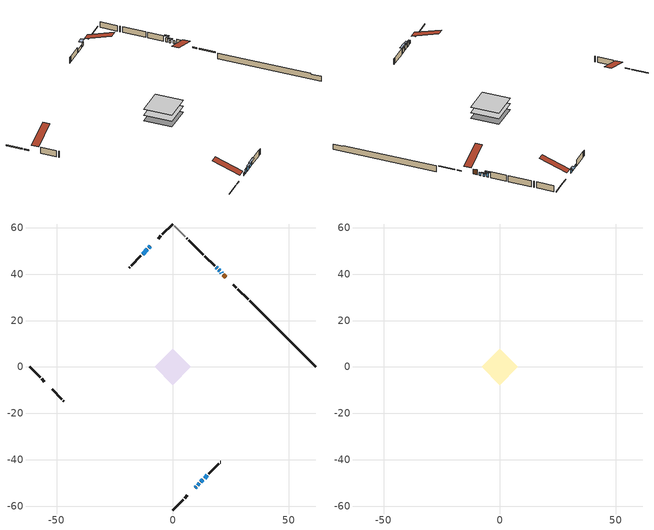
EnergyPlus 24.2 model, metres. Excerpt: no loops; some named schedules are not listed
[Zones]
conditioned space
 floor outside (Floor1 construction): -0.75,0 0,0.75 0.75,0 0,-0.75 z0.15
 floor adiabatic (AdiabaticFloorConstruction): -7.77,0 0,7.77 7.77,0 0,-7.77 z0.15
 floor foundation (Slab1 construction): -7.64,0 0,7.64 7.64,0 0,-7.64 z-2.29
 wall outside (RimJoist1 construction): 0,-61.56 4.44,-57.13 / -61.56,0 -57.13,-4.44 / 0,61.56 -4.44,57.13 / 32.46,29.11 28.02,33.54 z0.15:0.45
 wall outside (RimJoist2 construction): 5.09,-56.47 6.33,-55.24 / -56.47,-5.09 -55.24,-6.33 / -5.09,56.47 -6.33,55.24 / 27.36,34.2 26.13,35.43 z0.15:0.45
 wall outside (AdiabaticWallConstruction 1): 22.82,38.74 21.83,39.74 z0.15:2.18
 wall outside (AdiabaticWallConstruction): -9.63,51.93 -10.32,51.25 / 10.67,-50.89 11.42,-50.14 z0.15:1.75; -10.97,50.59 -13.01,48.55 / 9.63,-51.93 10.01,-51.55 / 21.17,40.39 20.79,40.77 z0.15:1.37; 12.08,-49.48 13.02,-48.55 / 19.1,42.46 18.72,42.84 z0.15:1.93; 13.67,-47.89 14.93,-46.63 z0.15:1.98; 20.14,41.43 19.76,41.81 z0.15:1.12
 wall outside (Wall1 construction): 15.59,-45.98 19.82,-41.74 / -51.93,-9.63 -47.69,-13.87 / -13.67,47.89 -17.91,43.66 / 18.07,43.5 13.83,47.73 z0.15:2.59
 wall outside (Wall3 construction): 20.48,-41.09 20.65,-40.91 / -47.04,-14.53 -46.86,-14.7 / -18.56,43 -18.74,42.82 / 6.26,55.3 6.08,55.48 z0.15:2.59
 wall foundation (FoundationWall1 construction): 33.11,28.45,-2.29 33.11,28.45,0.15 58.72,2.84,0.15 58.72,2.84,-0.17 61.56,0,-0.17 61.56,0,-2.29
 wall othersidecoefficients (Wall2 construction): 13.18,48.39 6.92,54.65 z0.15:2.59
 wall adiabatic (Wall4 construction): 5.43,56.14 0.66,60.91 z0.15:2.59
 window (WindowConstruction 5): -9.63,51.93 -10.32,51.25 z0.15:1.75
 window (WindowConstruction 4): -10.97,50.59 -13.01,48.55 z0.15:1.37
 window (WindowConstruction 7): 9.63,-51.93 10.01,-51.55 z0.15:1.37
 window (WindowConstruction 8): 21.17,40.39 20.79,40.77 z0.15:1.37
 window (WindowConstruction 6): 10.67,-50.89 11.42,-50.14 z0.15:1.75
 window (WindowConstruction): 12.08,-49.48 13.02,-48.55 z0.15:1.93
 window (WindowConstruction 1): 13.67,-47.89 14.93,-46.63 z0.15:1.98
 window (WindowConstruction 2): 20.13,41.43 19.76,41.8 z0.15:1.12
 window (WindowConstruction 3): 19.1,42.46 18.72,42.84 z0.15:1.93
 door (Door): 22.82,38.74 21.83,39.74 z0.15:2.18
 ceiling adiabatic (AdiabaticFloorConstruction): 0,-7.77 7.77,0 0,7.77 -7.77,0 z0.15
attic - vented
 floor to conditioned space (Floor2 construction Reversed): -7.77,0 0,7.77 7.77,0 0,-7.77 z2.59
 roof outside (Roof1 construction): 8.98,-52.58,2.59 1.41,-45.02,6.16 -0.58,-47.01,6.16 6.98,-54.58,2.59; -52.58,-8.98,2.59 -45.02,-1.41,6.16 -47.01,0.58,6.16 -54.58,-6.98,2.59; -8.98,52.58,2.59 -1.41,45.02,6.16 0.58,47.01,6.16 -6.98,54.58,2.59; 23.48,38.08,2.59 15.91,30.52,6.16 17.91,28.52,6.16 25.47,36.09,2.59
shading: -10.75,50.82 -9.2,52.36 -10.07,53.22 -11.61,51.68 z2.36; 11.63,-49.93 10.46,-51.1 10.67,-51.32 11.85,-50.14 z2.05; 13.45,-48.12 11.65,-49.91 12.08,-50.34 13.88,-48.55 z2.54; 15.57,-45.99 13.03,-48.53 13.46,-48.97 16,-46.42 z2.89; 19.33,42.24 20.57,41 21,41.43 19.76,42.67 z1.73; 18.29,43.27 19.53,42.03 19.96,42.46 18.72,43.7 z2.54
[Building]
Building 1: Terrain=Suburbs
[Site:Location]
Windsor AP_ON: Latitude {deg}=42.28; Longitude {deg}=-82.96; Time Zone {hr}=-5; Elevation {m}=190; Keep Site Location Information=Yes
[Site:GroundTemperature:Shallow]
6.34957, 4.46684, 4.31606, 5.20952, 8.79623, 12.3662, 15.4612, 17.4219, 17.5884, 15.9938, 12.9777, 9.51722
[Site:WaterMainsTemperature]
Calculation Method=Schedule; Temperature Schedule=mains temperature schedule
[Material] Roughness=Rough; Thermal Absorptance=0.9
Name | Thickness {m} | Conductivity {W/m-K} | Density {kg/m3} | Specific Heat {J/kg-K} | Solar Absorptance | Visible Absorptance
asphalt or fiberglass shingles | 0.00635 | 0.162714 | 1121.4 | 1465.45 | 0.4 | 0.4
ceiling loosefill ins | 0.338667 | 0.0480833 | 16.02 | 1046.75 | 0.7 | 0.7
ceiling stud and cavity | 0.1397 | 0.169886 | 65.682 | 1177.47 | 0.7 | 0.7
concrete 4.0 in. | 0.1016 | 1.803125 | 2242.8 | 837.4 | 0.7 | 0.7
concrete 8.0 in. | 0.2032 | 1.803125 | 2242.8 | 837.4 | 0.7 | 0.7
door material | 0.04445 | 0.053851 | 512.64 | 1214.23 | 0.7 | 0.7
exterior vertical ins | 0.0165209 | 0.029427 | 32.04 | 1214.23 | 0.7 | 0.7
floor covering | 0.0127 | 0.0433444 | 54.468 | 1339.84 | 0.6 | 0.6
floor rigid ins | 0.051816 | 0.029427 | 32.04 | 1214.23 | 0.7 | 0.7
floor rigid ins 1; wall rigid ins | 0.512978 | 0.029427 | 32.04 | 1214.23 | 0.7 | 0.7
floor stud and cavity | 0.1397 | 0.0876467 | 92.3553 | 1139.71 | 0.7 | 0.7
floor stud and cavity 1 | 0.1397 | 1.75129 | 37.0049 | 1207.88 | 0.7 | 0.7
furniture material conditioned space 1 | 0.1524 | 0.115458 | 640.8 | 1214.23 | 0.6 | 0.6
gypsum board | 0.0127 | 0.160291 | 801 | 837.4 | 0.6 | 0.6
gypsum board 1 | 0.00254 | 0.160291 | 801 | 837.4 | 0.6 | 0.6
gypsum board 2 | 0.0127 | 0.160291 | 801 | 837.4 | 0.7 | 0.7
osb sheathing 0.5 in. | 0.0127 | 0.115458 | 512.64 | 1214.23 | 0.7 | 0.7
osb sheathing 0.5 in. 1 | 0.0127 | 0.115458 | 512.64 | 1214.23 | 0.4 | 0.4
osb sheathing 0.75 in. | 0.01905 | 0.115458 | 512.64 | 1214.23 | 0.7 | 0.7
osb sheathing 2.0 in. | 0.0508 | 0.115458 | 512.64 | 1214.23 | 0.7 | 0.7
rim joist stud and cavity | 0.0508 | 0.747799 | 125.044 | 1163.47 | 0.6 | 0.6
rim joist stud and cavity 1 | 0.0508 | 0.322509 | 50.32683 | 1063.81 | 0.6 | 0.6
wall stud and cavity | 0.1397 | 0.0915092 | 139.0536 | 1170.24 | 0.7 | 0.7
wall stud and cavity 1 | 0.1397 | 1.74235 | 139.0536 | 1170.24 | 0.7 | 0.7
wall stud and cavity 2 | 0.0889 | 0.503786 | 50.32683 | 1063.81 | 0.7 | 0.7
wall stud and cavity 3 | 0.1397 | 0.0826833 | 139.0536 | 1170.24 | 0.7 | 0.7
wall stud and cavity 4 | 0.0889 | 0.380278 | 52.3479 | 1209.89 | 0.7 | 0.7
wall stud and cavity 5 | 0.0889 | 0.391764 | 83.0341 | 1211.67 | 0.7 | 0.7
wood siding | 0.0254 | 0.102417 | 544.68 | 1172.36 | 0.4 | 0.4
wood siding 1 | 0.00254 | 0.102417 | 544.68 | 1172.36 | 0.4 | 0.4
wood siding 2; wood siding 3; wood siding 4 | 0.0254 | 0.102417 | 544.68 | 1172.36 | 0.7 | 0.7
[WindowMaterial:SimpleGlazingSystem]
Name | U-Factor {W/m2-K} | Solar Heat Gain Coefficient
WindowMaterial | 2.89919 | 0.45
WindowMaterial 1 | 2.93666 | 0.52
WindowMaterial 2 | 2.85376 | 0.36
WindowMaterial 3 | 2.87761 | 0.41
WindowMaterial 4 | 2.29789 | 0.61
WindowMaterial 5 | 2.57384 | 0.57
WindowMaterial 6 | 2.89692 | 0.5
WindowMaterial 7 | 2.864551 | 0.38
[Construction]
AdiabaticFloorConstruction: floor stud and cavity 1, floor rigid ins 1, osb sheathing 0.75 in., floor covering
AdiabaticWallConstruction: wood siding 3, wall rigid ins, wall stud and cavity 4, gypsum board
AdiabaticWallConstruction 1: wood siding 4, wall rigid ins, wall stud and cavity 4, gypsum board
Door: door material
Floor1 construction: floor stud and cavity, floor rigid ins, osb sheathing 0.75 in., floor covering
Floor2 construction Reversed: gypsum board, ceiling stud and cavity, ceiling loosefill ins
FoundationWall1 construction: concrete 8.0 in., gypsum board 2
furniture construction conditioned space 1: furniture material conditioned space 1
PartitionWallConstruction: gypsum board, wall stud and cavity 5, gypsum board
RimJoist1 construction: wood siding 2, osb sheathing 2.0 in., rim joist stud and cavity
RimJoist2 construction: wood siding 2, rim joist stud and cavity 1
Roof1 construction: asphalt or fiberglass shingles
Slab1 construction: concrete 4.0 in.
Wall1 construction: wood siding, osb sheathing 0.5 in., wall stud and cavity, gypsum board
Wall2 construction: osb sheathing 0.5 in. 1, wall stud and cavity 1, gypsum board
Wall3 construction: wood siding 1, wall stud and cavity 2, gypsum board 1
Wall4 construction: osb sheathing 0.5 in. 1, wall stud and cavity 3, gypsum board
WindowConstruction: WindowMaterial
WindowConstruction 1: WindowMaterial 1
WindowConstruction 2: WindowMaterial 2
WindowConstruction 3: WindowMaterial 3
WindowConstruction 4: WindowMaterial 4
WindowConstruction 5: WindowMaterial 5
WindowConstruction 6: WindowMaterial 6
WindowConstruction 7; WindowConstruction 8: WindowMaterial 7
[Zone] Multiplier=1; Part of Total Floor Area=Yes
Name | Volume {m3}
attic - vented | 69.8891
conditioned space | 608
[Space]
Name | Zone | Volume {m3}
attic - vented 1 | attic - vented | 69.8891
conditioned space 1 | conditioned space | 608
[ZoneInfiltration:EffectiveLeakageArea]
infil attic - vented 1: Zone or Space=attic - vented 1; Schedule=Always On Discrete; Effective Air Leakage Area {cm2}=5364.44; Stack Coefficient=0.000248037; Wind Coefficient=1.06409e-05
[ZoneMixing]
whole house fan mix: Zone or Space=attic - vented; Schedule=Always On Continuous; Design Flow Rate Calculation Method=Flow/Zone; Design Flow Rate {m3/s}=0; Source Zone or Space=conditioned space
[SurfaceProperty:ExposedFoundationPerimeter]
Slab1: Exposed Perimeter Calculation Method=TotalExposedPerimeter; Total Exposed Perimeter {m}=40.234
[SurfaceProperty:OtherSideCoefficients]
other non-freezing space: Combined Convective/Radiative Film Coefficient {W/m2-K}=8.35; Constant Temperature Coefficient=1; External Dry-Bulb Temperature Coefficient=0; Ground Temperature Coefficient=0; Wind Speed Coefficient=0; Zone Air Temperature Coefficient=0; Constant Temperature Schedule=other non-freezing space; Previous Other Side Temperature Coefficient=0
[InternalMass] Zone or ZoneList=conditioned space; Space or SpaceList=conditioned space 1
Name | Construction | Surface Area {m2}
furniture mass conditioned space 1 | furniture construction conditioned space 1 | 95.3599
partition wall mass | PartitionWallConstruction | 238.4
[Lights]
interior lighting: Zone or ZoneList or Space or SpaceList=conditioned space 1; Schedule=interior lighting schedule; Design Level Calculation Method=LightingLevel; Lighting Level {W}=343.2; Return Air Fraction=0; Fraction Radiant=0.6; Fraction Visible=0.2; Fraction Replaceable=1
[People]
occupants: Zone or ZoneList or Space or SpaceList=conditioned space 1; Number of People Schedule=occupants schedule; Number of People Calculation Method=People; Number of People=3; Fraction Radiant=0.314171; Sensible Heat Fraction=0.56303; Activity Level Schedule=occupants activity schedule; Carbon Dioxide Generation Rate {m3/s-W}=0; Enable ASHRAE 55 Comfort Warnings=No; Mean Radiant Temperature Calculation Type=EnclosureAveraged
[ElectricEquipment] Zone or ZoneList or Space or SpaceList=conditioned space 1; Design Level Calculation Method=EquipmentLevel
Name | Schedule | Design Level {W} | Fraction Latent | Fraction Radiant | Fraction Lost
clothes dryer | clothes dryer schedule | 140.772 | 0.015 | 0.081 | 0.85
clothes washer | clothes washer schedule | 32.1985 | 0.03 | 0.162 | 0.7
cooking range | cooking range schedule | 208.969 | 0.08 | 0.432 | 0.2
dishwasher | dishwasher schedule | 66.8632 | 0.3 | 0.18 | 0.4
fridge | fridge schedule | 72.9452 | 0 | 0.6 | 0
mech vent bath fan 0 | mech vent bath fan 0 schedule | 25.1 | 0 | 0 | 1
mech vent bath fan 1 | mech vent bath fan 1 schedule | 25.1 | 0 | 0 | 1
mech vent house fan | mech vent house fan schedule | 0 | 0 | 0 | 1
mech vent house fan cfis | mech vent house fan cfis schedule | 0 | 0 | 0 | 0
mech vent range fan 0 | mech vent range fan 0 schedule | 57 | 0 | 0 | 1
misc plug loads | misc plug loads schedule | 494.7 | 0.045 | 0.513 | 0.1
whole house fan | Always On Discrete | 0 | 0 | 0 | 1
[OtherEquipment] Zone or ZoneList or Space or SpaceList=conditioned space 1; Design Level Calculation Method=EquipmentLevel
Name | Fuel Type | Schedule | Design Level {W} | Fraction Latent | Fraction Radiant | Fraction Lost
clothes dryer 1 | Electricity | clothes dryer schedule | 0 | 0.015 | 0.081 | 0.85
cooking range 1 | Electricity | cooking range schedule | 0 | 0.08 | 0.432 | 0.2
general water use latent | None | general water use schedule | 59.3978 | 1 | 0 | 0
general water use sensible | None | general water use schedule | -58.539 | 0 | 0.6 | 0
mech vent house fan latent load | None | Always On Discrete | 0 | 1 | 0 | 0
mech vent house fan sensible load | None | Always On Discrete | 0 | 0 | 0 | 0
water heater energy adjustment1 | NaturalGas | Always On Discrete | 0.01 | 0 | 0 | 1
[ZoneInfiltration:DesignFlowRate] Zone or ZoneList or Space or SpaceList=conditioned space 1; Schedule=Always On Discrete; Design Flow Rate Calculation Method=Flow/Zone; Design Flow Rate {m3/s}=0
infil flow; natural vent flow; whole house fan flow
[Foundation:Kiva]
Foundation Kiva 1: Initial Indoor Air Temperature {C}=18; Wall Height Above Grade {m}=0.149992; Wall Depth Below Slab {m}=0.2032; Custom Block Material Name 1=exterior vertical ins; Custom Block Depth 1 {m}=2.43998; Custom Block X Position 1 {m}=0.2159; Custom Block Z Position 1 {m}=0
[Foundation:Kiva:Settings]
Soil Conductivity {W/m-K}=0.849921; Soil Density {kg/m3}=1842.3; Soil Specific Heat {J/kg-K}=418.7; Ground Solar Absorptivity=0.9; Ground Thermal Absorptivity=0.9; Ground Surface Roughness {m}=0.03; Far-Field Width {m}=40; Deep-Ground Boundary Condition=ZeroFlux; Deep-Ground Depth {m}=40; Minimum Cell Dimension {m}=0.2; Maximum Cell Growth Coefficient=3; Simulation Timestep=Timestep
[Exterior:Lights]
exterior lighting: Schedule=exterior lighting schedule; Design Level {W}=75.6
[Schedule:Constant]
Name | Hourly Value
Always On Continuous; mech vent house fan schedule; mech vent house fan cfis schedule; Always On Discrete | 1
other non-freezing space; fridge schedule | 0
occupants activity schedule | 117.228
[Schedule:Week:Daily]
interior lighting schedule Week Rule - Jan1-Jan27: interior lighting schedule day, interior lighting schedule day, interior lighting schedule day, interior lighting schedule day, interior lighting schedule day, interior lighting schedule day, interior lighting schedule day, interior lighting schedule default day, interior lighting schedule default day, interior lighting schedule default day, interior lighting schedule default day, interior lighting schedule default day
interior lighting schedule Week Rule - Jan28-Feb3: interior lighting schedule day, interior lighting schedule day, interior lighting schedule day, interior lighting schedule day, interior lighting schedule day 1, interior lighting schedule day 1, interior lighting schedule day 1, interior lighting schedule default day, interior lighting schedule default day, interior lighting schedule default day, interior lighting schedule default day, interior lighting schedule default day
interior lighting schedule Week Rule - Feb4-Feb24: interior lighting schedule day 1, interior lighting schedule day 1, interior lighting schedule day 1, interior lighting schedule day 1, interior lighting schedule day 1, interior lighting schedule day 1, interior lighting schedule day 1, interior lighting schedule default day, interior lighting schedule default day, interior lighting schedule default day, interior lighting schedule default day, interior lighting schedule default day
interior lighting schedule Week Rule - Feb25-Mar3: interior lighting schedule day 1, interior lighting schedule day 1, interior lighting schedule day 1, interior lighting schedule day 1, interior lighting schedule day 2, interior lighting schedule day 2, interior lighting schedule day 2, interior lighting schedule default day, interior lighting schedule default day, interior lighting schedule default day, interior lighting schedule default day, interior lighting schedule default day
interior lighting schedule Week Rule - Mar4-Mar31: interior lighting schedule day 2, interior lighting schedule day 2, interior lighting schedule day 2, interior lighting schedule day 2, interior lighting schedule day 2, interior lighting schedule day 2, interior lighting schedule day 2, interior lighting schedule default day, interior lighting schedule default day, interior lighting schedule default day, interior lighting schedule default day, interior lighting schedule default day
interior lighting schedule Week Rule - Apr1-Apr28: interior lighting schedule day 3, interior lighting schedule day 3, interior lighting schedule day 3, interior lighting schedule day 3, interior lighting schedule day 3, interior lighting schedule day 3, interior lighting schedule day 3, interior lighting schedule default day, interior lighting schedule default day, interior lighting schedule default day, interior lighting schedule default day, interior lighting schedule default day
interior lighting schedule Week Rule - Apr29-May5: interior lighting schedule day 3, interior lighting schedule day 3, interior lighting schedule day 4, interior lighting schedule day 4, interior lighting schedule day 4, interior lighting schedule day 4, interior lighting schedule day 4, interior lighting schedule default day, interior lighting schedule default day, interior lighting schedule default day, interior lighting schedule default day, interior lighting schedule default day
interior lighting schedule Week Rule - May6-May26: interior lighting schedule day 4, interior lighting schedule day 4, interior lighting schedule day 4, interior lighting schedule day 4, interior lighting schedule day 4, interior lighting schedule day 4, interior lighting schedule day 4, interior lighting schedule default day, interior lighting schedule default day, interior lighting schedule default day, interior lighting schedule default day, interior lighting schedule default day
interior lighting schedule Week Rule - May27-Jun2: interior lighting schedule day 4, interior lighting schedule day 4, interior lighting schedule day 4, interior lighting schedule day 4, interior lighting schedule day 4, interior lighting schedule day 5, interior lighting schedule day 5, interior lighting schedule default day, interior lighting schedule default day, interior lighting schedule default day, interior lighting schedule default day, interior lighting schedule default day
interior lighting schedule Week Rule - Jun3-Jun30: interior lighting schedule day 5, interior lighting schedule day 5, interior lighting schedule day 5, interior lighting schedule day 5, interior lighting schedule day 5, interior lighting schedule day 5, interior lighting schedule day 5, interior lighting schedule default day, interior lighting schedule default day, interior lighting schedule default day, interior lighting schedule default day, interior lighting schedule default day
interior lighting schedule Week Rule - Jul1-Jul28: interior lighting schedule day 6, interior lighting schedule day 6, interior lighting schedule day 6, interior lighting schedule day 6, interior lighting schedule day 6, interior lighting schedule day 6, interior lighting schedule day 6, interior lighting schedule default day, interior lighting schedule default day, interior lighting schedule default day, interior lighting schedule default day, interior lighting schedule default day
interior lighting schedule Week Rule - Jul29-Aug4: interior lighting schedule day 6, interior lighting schedule day 6, interior lighting schedule day 6, interior lighting schedule day 7, interior lighting schedule day 7, interior lighting schedule day 7, interior lighting schedule day 7, interior lighting schedule default day, interior lighting schedule default day, interior lighting schedule default day, interior lighting schedule default day, interior lighting schedule default day
interior lighting schedule Week Rule - Aug5-Aug25: interior lighting schedule day 7, interior lighting schedule day 7, interior lighting schedule day 7, interior lighting schedule day 7, interior lighting schedule day 7, interior lighting schedule day 7, interior lighting schedule day 7, interior lighting schedule default day, interior lighting schedule default day, interior lighting schedule default day, interior lighting schedule default day, interior lighting schedule default day
interior lighting schedule Week Rule - Aug26-Sep1: interior lighting schedule day 7, interior lighting schedule day 7, interior lighting schedule day 7, interior lighting schedule day 7, interior lighting schedule day 7, interior lighting schedule day 7, interior lighting schedule day 8, interior lighting schedule default day, interior lighting schedule default day, interior lighting schedule default day, interior lighting schedule default day, interior lighting schedule default day
interior lighting schedule Week Rule - Sep2-Sep29: interior lighting schedule day 8, interior lighting schedule day 8, interior lighting schedule day 8, interior lighting schedule day 8, interior lighting schedule day 8, interior lighting schedule day 8, interior lighting schedule day 8, interior lighting schedule default day, interior lighting schedule default day, interior lighting schedule default day, interior lighting schedule default day, interior lighting schedule default day
interior lighting schedule Week Rule - Sep30-Oct6: interior lighting schedule day 8, interior lighting schedule day 9, interior lighting schedule day 9, interior lighting schedule day 9, interior lighting schedule day 9, interior lighting schedule day 9, interior lighting schedule day 9, interior lighting schedule default day, interior lighting schedule default day, interior lighting schedule default day, interior lighting schedule default day, interior lighting schedule default day
interior lighting schedule Week Rule - Oct7-Oct27: interior lighting schedule day 9, interior lighting schedule day 9, interior lighting schedule day 9, interior lighting schedule day 9, interior lighting schedule day 9, interior lighting schedule day 9, interior lighting schedule day 9, interior lighting schedule default day, interior lighting schedule default day, interior lighting schedule default day, interior lighting schedule default day, interior lighting schedule default day
interior lighting schedule Week Rule - Oct28-Nov3: interior lighting schedule day 9, interior lighting schedule day 9, interior lighting schedule day 9, interior lighting schedule day 9, interior lighting schedule day 10, interior lighting schedule day 10, interior lighting schedule day 10, interior lighting schedule default day, interior lighting schedule default day, interior lighting schedule default day, interior lighting schedule default day, interior lighting schedule default day
interior lighting schedule Week Rule - Nov4-Nov24: interior lighting schedule day 10, interior lighting schedule day 10, interior lighting schedule day 10, interior lighting schedule day 10, interior lighting schedule day 10, interior lighting schedule day 10, interior lighting schedule day 10, interior lighting schedule default day, interior lighting schedule default day, interior lighting schedule default day, interior lighting schedule default day, interior lighting schedule default day
interior lighting schedule Week Rule - Nov25-Dec1: interior lighting schedule day 10, interior lighting schedule day 10, interior lighting schedule day 10, interior lighting schedule day 10, interior lighting schedule day 10, interior lighting schedule day 10, interior lighting schedule day 11, interior lighting schedule default day, interior lighting schedule default day, interior lighting schedule default day, interior lighting schedule default day, interior lighting schedule default day
interior lighting schedule Week Rule - Dec2-Dec31: interior lighting schedule day 11, interior lighting schedule day 11, interior lighting schedule day 11, interior lighting schedule day 11, interior lighting schedule day 11, interior lighting schedule day 11, interior lighting schedule day 11, interior lighting schedule default day, interior lighting schedule default day, interior lighting schedule default day, interior lighting schedule default day, interior lighting schedule default day
occupants schedule Week Rule - Jan1-Dec31: occupants schedule day, occupants schedule day, occupants schedule day, occupants schedule day, occupants schedule day, occupants schedule day, occupants schedule day, occupants schedule default day, occupants schedule default day, occupants schedule default day, occupants schedule default day, occupants schedule default day
clothes dryer schedule Week Rule - Jan1-Dec31: clothes dryer schedule day, clothes dryer schedule day, clothes dryer schedule day, clothes dryer schedule day, clothes dryer schedule day, clothes dryer schedule day, clothes dryer schedule day, clothes dryer schedule default day, clothes dryer schedule default day, clothes dryer schedule default day, clothes dryer schedule default day, clothes dryer schedule default day
clothes washer schedule Week Rule - Jan1-Dec31: clothes washer schedule day, clothes washer schedule day, clothes washer schedule day, clothes washer schedule day, clothes washer schedule day, clothes washer schedule day, clothes washer schedule day, clothes washer schedule default day, clothes washer schedule default day, clothes washer schedule default day, clothes washer schedule default day, clothes washer schedule default day
cooking range schedule Week Rule - Jan1-Dec31: cooking range schedule day, cooking range schedule day, cooking range schedule day, cooking range schedule day, cooking range schedule day, cooking range schedule day, cooking range schedule day, cooking range schedule default day, cooking range schedule default day, cooking range schedule default day, cooking range schedule default day, cooking range schedule default day
dishwasher schedule Week Rule - Jan1-Dec31: dishwasher schedule day, dishwasher schedule day, dishwasher schedule day, dishwasher schedule day, dishwasher schedule day, dishwasher schedule day, dishwasher schedule day, dishwasher schedule default day, dishwasher schedule default day, dishwasher schedule default day, dishwasher schedule default day, dishwasher schedule default day
mech vent bath fan 0 schedule Week Rule - Jan1-Dec31: mech vent bath fan 0 schedule day, mech vent bath fan 0 schedule day, mech vent bath fan 0 schedule day, mech vent bath fan 0 schedule day, mech vent bath fan 0 schedule day, mech vent bath fan 0 schedule day, mech vent bath fan 0 schedule day, mech vent bath fan 0 schedule default day, mech vent bath fan 0 schedule default day, mech vent bath fan 0 schedule default day, mech vent bath fan 0 schedule default day, mech vent bath fan 0 schedule default day
mech vent bath fan 1 schedule Week Rule - Jan1-Dec31: mech vent bath fan 1 schedule day, mech vent bath fan 1 schedule day, mech vent bath fan 1 schedule day, mech vent bath fan 1 schedule day, mech vent bath fan 1 schedule day, mech vent bath fan 1 schedule day, mech vent bath fan 1 schedule day, mech vent bath fan 1 schedule default day, mech vent bath fan 1 schedule default day, mech vent bath fan 1 schedule default day, mech vent bath fan 1 schedule default day, mech vent bath fan 1 schedule default day
mech vent range fan 0 schedule Week Rule - Jan1-Dec31: mech vent range fan 0 schedule day, mech vent range fan 0 schedule day, mech vent range fan 0 schedule day, mech vent range fan 0 schedule day, mech vent range fan 0 schedule day, mech vent range fan 0 schedule day, mech vent range fan 0 schedule day, mech vent range fan 0 schedule default day, mech vent range fan 0 schedule default day, mech vent range fan 0 schedule default day, mech vent range fan 0 schedule default day, mech vent range fan 0 schedule default day
misc plug loads schedule Week Rule - Jan1-Dec31: misc plug loads schedule day, misc plug loads schedule day, misc plug loads schedule day, misc plug loads schedule day, misc plug loads schedule day, misc plug loads schedule day, misc plug loads schedule day, misc plug loads schedule default day, misc plug loads schedule default day, misc plug loads schedule default day, misc plug loads schedule default day, misc plug loads schedule default day
general water use schedule Week Rule - Jan1-Dec31: general water use schedule day, general water use schedule day, general water use schedule day, general water use schedule day, general water use schedule day, general water use schedule day, general water use schedule day, general water use schedule default day, general water use schedule default day, general water use schedule default day, general water use schedule default day, general water use schedule default day
exterior lighting schedule Week Rule - Jan1-Jan27: exterior lighting schedule day, exterior lighting schedule day, exterior lighting schedule day, exterior lighting schedule day, exterior lighting schedule day, exterior lighting schedule day, exterior lighting schedule day, exterior lighting schedule default day, exterior lighting schedule default day, exterior lighting schedule default day, exterior lighting schedule default day, exterior lighting schedule default day
exterior lighting schedule Week Rule - Jan28-Feb3: exterior lighting schedule day, exterior lighting schedule day, exterior lighting schedule day, exterior lighting schedule day, exterior lighting schedule day 1, exterior lighting schedule day 1, exterior lighting schedule day 1, exterior lighting schedule default day, exterior lighting schedule default day, exterior lighting schedule default day, exterior lighting schedule default day, exterior lighting schedule default day
exterior lighting schedule Week Rule - Feb4-Feb24: exterior lighting schedule day 1, exterior lighting schedule day 1, exterior lighting schedule day 1, exterior lighting schedule day 1, exterior lighting schedule day 1, exterior lighting schedule day 1, exterior lighting schedule day 1, exterior lighting schedule default day, exterior lighting schedule default day, exterior lighting schedule default day, exterior lighting schedule default day, exterior lighting schedule default day
exterior lighting schedule Week Rule - Feb25-Mar3: exterior lighting schedule day 1, exterior lighting schedule day 1, exterior lighting schedule day 1, exterior lighting schedule day 1, exterior lighting schedule day 2, exterior lighting schedule day 2, exterior lighting schedule day 2, exterior lighting schedule default day, exterior lighting schedule default day, exterior lighting schedule default day, exterior lighting schedule default day, exterior lighting schedule default day
exterior lighting schedule Week Rule - Mar4-Mar31: exterior lighting schedule day 2, exterior lighting schedule day 2, exterior lighting schedule day 2, exterior lighting schedule day 2, exterior lighting schedule day 2, exterior lighting schedule day 2, exterior lighting schedule day 2, exterior lighting schedule default day, exterior lighting schedule default day, exterior lighting schedule default day, exterior lighting schedule default day, exterior lighting schedule default day
exterior lighting schedule Week Rule - Apr1-Apr28: exterior lighting schedule day 3, exterior lighting schedule day 3, exterior lighting schedule day 3, exterior lighting schedule day 3, exterior lighting schedule day 3, exterior lighting schedule day 3, exterior lighting schedule day 3, exterior lighting schedule default day, exterior lighting schedule default day, exterior lighting schedule default day, exterior lighting schedule default day, exterior lighting schedule default day
exterior lighting schedule Week Rule - Apr29-May5: exterior lighting schedule day 3, exterior lighting schedule day 3, exterior lighting schedule day 4, exterior lighting schedule day 4, exterior lighting schedule day 4, exterior lighting schedule day 4, exterior lighting schedule day 4, exterior lighting schedule default day, exterior lighting schedule default day, exterior lighting schedule default day, exterior lighting schedule default day, exterior lighting schedule default day
exterior lighting schedule Week Rule - May6-May26: exterior lighting schedule day 4, exterior lighting schedule day 4, exterior lighting schedule day 4, exterior lighting schedule day 4, exterior lighting schedule day 4, exterior lighting schedule day 4, exterior lighting schedule day 4, exterior lighting schedule default day, exterior lighting schedule default day, exterior lighting schedule default day, exterior lighting schedule default day, exterior lighting schedule default day
exterior lighting schedule Week Rule - May27-Jun2: exterior lighting schedule day 4, exterior lighting schedule day 4, exterior lighting schedule day 4, exterior lighting schedule day 4, exterior lighting schedule day 4, exterior lighting schedule day 5, exterior lighting schedule day 5, exterior lighting schedule default day, exterior lighting schedule default day, exterior lighting schedule default day, exterior lighting schedule default day, exterior lighting schedule default day
exterior lighting schedule Week Rule - Jun3-Jun30: exterior lighting schedule day 5, exterior lighting schedule day 5, exterior lighting schedule day 5, exterior lighting schedule day 5, exterior lighting schedule day 5, exterior lighting schedule day 5, exterior lighting schedule day 5, exterior lighting schedule default day, exterior lighting schedule default day, exterior lighting schedule default day, exterior lighting schedule default day, exterior lighting schedule default day
exterior lighting schedule Week Rule - Jul1-Jul28: exterior lighting schedule day 6, exterior lighting schedule day 6, exterior lighting schedule day 6, exterior lighting schedule day 6, exterior lighting schedule day 6, exterior lighting schedule day 6, exterior lighting schedule day 6, exterior lighting schedule default day, exterior lighting schedule default day, exterior lighting schedule default day, exterior lighting schedule default day, exterior lighting schedule default day
exterior lighting schedule Week Rule - Jul29-Aug4: exterior lighting schedule day 6, exterior lighting schedule day 6, exterior lighting schedule day 6, exterior lighting schedule day 7, exterior lighting schedule day 7, exterior lighting schedule day 7, exterior lighting schedule day 7, exterior lighting schedule default day, exterior lighting schedule default day, exterior lighting schedule default day, exterior lighting schedule default day, exterior lighting schedule default day
exterior lighting schedule Week Rule - Aug5-Aug25: exterior lighting schedule day 7, exterior lighting schedule day 7, exterior lighting schedule day 7, exterior lighting schedule day 7, exterior lighting schedule day 7, exterior lighting schedule day 7, exterior lighting schedule day 7, exterior lighting schedule default day, exterior lighting schedule default day, exterior lighting schedule default day, exterior lighting schedule default day, exterior lighting schedule default day
exterior lighting schedule Week Rule - Aug26-Sep1: exterior lighting schedule day 7, exterior lighting schedule day 7, exterior lighting schedule day 7, exterior lighting schedule day 7, exterior lighting schedule day 7, exterior lighting schedule day 7, exterior lighting schedule day 8, exterior lighting schedule default day, exterior lighting schedule default day, exterior lighting schedule default day, exterior lighting schedule default day, exterior lighting schedule default day
exterior lighting schedule Week Rule - Sep2-Sep29: exterior lighting schedule day 8, exterior lighting schedule day 8, exterior lighting schedule day 8, exterior lighting schedule day 8, exterior lighting schedule day 8, exterior lighting schedule day 8, exterior lighting schedule day 8, exterior lighting schedule default day, exterior lighting schedule default day, exterior lighting schedule default day, exterior lighting schedule default day, exterior lighting schedule default day
exterior lighting schedule Week Rule - Sep30-Oct6: exterior lighting schedule day 8, exterior lighting schedule day 9, exterior lighting schedule day 9, exterior lighting schedule day 9, exterior lighting schedule day 9, exterior lighting schedule day 9, exterior lighting schedule day 9, exterior lighting schedule default day, exterior lighting schedule default day, exterior lighting schedule default day, exterior lighting schedule default day, exterior lighting schedule default day
exterior lighting schedule Week Rule - Oct7-Oct27: exterior lighting schedule day 9, exterior lighting schedule day 9, exterior lighting schedule day 9, exterior lighting schedule day 9, exterior lighting schedule day 9, exterior lighting schedule day 9, exterior lighting schedule day 9, exterior lighting schedule default day, exterior lighting schedule default day, exterior lighting schedule default day, exterior lighting schedule default day, exterior lighting schedule default day
[Schedule:Year]
interior lighting schedule: interior lighting schedule Week Rule - Jan1-Jan27, 1, 1, 1, 27, interior lighting schedule Week Rule - Jan28-Feb3, 1, 28, 2, 3, interior lighting schedule Week Rule - Feb4-Feb24, 2, 4, 2, 24, interior lighting schedule Week Rule - Feb25-Mar3, 2, 25, 3, 3, interior lighting schedule Week Rule - Mar4-Mar31, 3, 4, 3, 31, interior lighting schedule Week Rule - Apr1-Apr28, 4, 1, 4, 28, interior lighting schedule Week Rule - Apr29-May5, 4, 29, 5, 5, interior lighting schedule Week Rule - May6-May26, 5, 6, 5, 26, interior lighting schedule Week Rule - May27-Jun2, 5, 27, 6, 2, interior lighting schedule Week Rule - Jun3-Jun30, 6, 3, 6, 30, interior lighting schedule Week Rule - Jul1-Jul28, 7, 1, 7, 28, interior lighting schedule Week Rule - Jul29-Aug4, 7, 29, 8, 4, interior lighting schedule Week Rule - Aug5-Aug25, 8, 5, 8, 25, interior lighting schedule Week Rule - Aug26-Sep1, 8, 26, 9, 1, interior lighting schedule Week Rule - Sep2-Sep29, 9, 2, 9, 29, interior lighting schedule Week Rule - Sep30-Oct6, 9, 30, 10, 6, interior lighting schedule Week Rule - Oct7-Oct27, 10, 7, 10, 27, interior lighting schedule Week Rule - Oct28-Nov3, 10, 28, 11, 3, interior lighting schedule Week Rule - Nov4-Nov24, 11, 4, 11, 24, interior lighting schedule Week Rule - Nov25-Dec1, 11, 25, 12, 1, interior lighting schedule Week Rule - Dec2-Dec31, 12, 2, 12, 31
occupants schedule: occupants schedule Week Rule - Jan1-Dec31, 1, 1, 12, 31
clothes dryer schedule: clothes dryer schedule Week Rule - Jan1-Dec31, 1, 1, 12, 31
clothes washer schedule: clothes washer schedule Week Rule - Jan1-Dec31, 1, 1, 12, 31
cooking range schedule: cooking range schedule Week Rule - Jan1-Dec31, 1, 1, 12, 31
dishwasher schedule: dishwasher schedule Week Rule - Jan1-Dec31, 1, 1, 12, 31
mech vent bath fan 0 schedule: mech vent bath fan 0 schedule Week Rule - Jan1-Dec31, 1, 1, 12, 31
mech vent bath fan 1 schedule: mech vent bath fan 1 schedule Week Rule - Jan1-Dec31, 1, 1, 12, 31
mech vent range fan 0 schedule: mech vent range fan 0 schedule Week Rule - Jan1-Dec31, 1, 1, 12, 31
misc plug loads schedule: misc plug loads schedule Week Rule - Jan1-Dec31, 1, 1, 12, 31
general water use schedule: general water use schedule Week Rule - Jan1-Dec31, 1, 1, 12, 31
exterior lighting schedule: exterior lighting schedule Week Rule - Jan1-Jan27, 1, 1, 1, 27, exterior lighting schedule Week Rule - Jan28-Feb3, 1, 28, 2, 3, exterior lighting schedule Week Rule - Feb4-Feb24, 2, 4, 2, 24, exterior lighting schedule Week Rule - Feb25-Mar3, 2, 25, 3, 3, exterior lighting schedule Week Rule - Mar4-Mar31, 3, 4, 3, 31, exterior lighting schedule Week Rule - Apr1-Apr28, 4, 1, 4, 28, exterior lighting schedule Week Rule - Apr29-May5, 4, 29, 5, 5, exterior lighting schedule Week Rule - May6-May26, 5, 6, 5, 26, exterior lighting schedule Week Rule - May27-Jun2, 5, 27, 6, 2, exterior lighting schedule Week Rule - Jun3-Jun30, 6, 3, 6, 30, exterior lighting schedule Week Rule - Jul1-Jul28, 7, 1, 7, 28, exterior lighting schedule Week Rule - Jul29-Aug4, 7, 29, 8, 4, exterior lighting schedule Week Rule - Aug5-Aug25, 8, 5, 8, 25, exterior lighting schedule Week Rule - Aug26-Sep1, 8, 26, 9, 1, exterior lighting schedule Week Rule - Sep2-Sep29, 9, 2, 9, 29, exterior lighting schedule Week Rule - Sep30-Oct6, 9, 30, 10, 6, exterior lighting schedule Week Rule - Oct7-Oct27, 10, 7, 10, 27, exterior lighting schedule Week Rule - Oct28-Nov3, 10, 28, 11, 3, exterior lighting schedule Week Rule - Nov4-Nov24, 11, 4, 11, 24, exterior lighting schedule Week Rule - Nov25-Dec1, 11, 25, 12, 1, exterior lighting schedule Week Rule - Dec2-Dec31, 12, 2, 12, 31
[Schedule:Compact]
mains temperature schedule: Through: 01/01, For: AllDays, Until: 24:00, 9.71556, Through: 01/02, For: AllDays, Until: 24:00, 9.65056, Through: 01/03, For: AllDays, Until: 24:00, 9.58667, Through: 01/04, For: AllDays, Until: 24:00, 9.52389, Through: 01/05, For: AllDays, Until: 24:00, 9.46278, Through: 01/06, For: AllDays, Until: 24:00, 9.40278, Through: 01/07, For: AllDays, Until: 24:00, 9.34444, Through: 01/08, For: AllDays, Until: 24:00, 9.28778, Through: 01/09, For: AllDays, Until: 24:00, 9.23222, Through: 01/10, For: AllDays, Until: 24:00, 9.17778, Through: 01/11, For: AllDays, Until: 24:00, 9.125, Through: 01/12, For: AllDays, Until: 24:00, 9.07389, Through: 01/13, For: AllDays, Until: 24:00, 9.02444, Through: 01/14, For: AllDays, Until: 24:00, 8.97611, Through: 01/15, For: AllDays, Until: 24:00, 8.92944, Through: 01/16, For: AllDays, Until: 24:00, 8.88444, Through: 01/17, For: AllDays, Until: 24:00, 8.84056, Through: 01/18, For: AllDays, Until: 24:00, 8.79889, Through: 01/19, For: AllDays, Until: 24:00, 8.75833, Through: 01/20, For: AllDays, Until: 24:00, 8.71944, Through: 01/21, For: AllDays, Until: 24:00, 8.68222, Through: 01/22, For: AllDays, Until: 24:00, 8.64667, Through: 01/23, For: AllDays, Until: 24:00, 8.61222, Through: 01/24, For: AllDays, Until: 24:00, 8.58, Through: 01/25, For: AllDays, Until: 24:00, 8.54944, Through: 01/26, For: AllDays, Until: 24:00, 8.52, Through: 01/27, For: AllDays, Until: 24:00, 8.49278, Through: 01/28, For: AllDays, Until: 24:00, 8.46722, Through: 01/29, For: AllDays, Until: 24:00, 8.44278, Through: 01/30, For: AllDays, Until: 24:00, 8.42056, Through: 01/31, For: AllDays, Until: 24:00, 8.39944, Through: 02/01, For: AllDays, Until: 24:00, 8.38056, Through: 02/02, For: AllDays, Until: 24:00, 8.36333, Through: 02/03, For: AllDays, Until: 24:00, 8.34778, Through: 02/04, For: AllDays, Until: 24:00, 8.33389, Through: 02/05, For: AllDays, Until: 24:00, 8.32167, Through: 02/06, For: AllDays, Until: 24:00, 8.31111, Through: 02/07, For: AllDays, Until: 24:00, 8.30222, Through: 02/08, For: AllDays, Until: 24:00, 8.295, Through: 02/09, For: AllDays, Until: 24:00, 8.29, Through: 02/10, For: AllDays, Until: 24:00, 8.28611, Through: 02/11, For: AllDays, Until: 24:00, 8.28444, Through: 02/12, For: AllDays, Until: 24:00, 8.28444, Through: 02/13, For: AllDays, Until: 24:00, 8.28611, Through: 02/14, For: AllDays, Until: 24:00, 8.28889, Through: 02/15, For: AllDays, Until: 24:00, 8.29444, Through: 02/16, For: AllDays, Until: 24:00, 8.30111, Through: 02/17, For: AllDays, Until: 24:00, 8.30944, Through: 02/18, For: AllDays, Until: 24:00, 8.31944, Through: 02/19, For: AllDays, Until: 24:00, 8.33167, Through: 02/20, For: AllDays, Until: 24:00, 8.345, Through: 02/21, For: AllDays, Until: 24:00, 8.36056, Through: 02/22, For: AllDays, Until: 24:00, 8.37778, Through: 02/23, For: AllDays, Until: 24:00, 8.39611, Through: 02/24, For: AllDays, Until: 24:00, 8.41667, Through: 02/25, For: AllDays, Until: 24:00, 8.43889, Through: 02/26, For: AllDays, Until: 24:00, 8.46278, Through: 02/27, For: AllDays, Until: 24:00, 8.48833, Through: 02/28, For: AllDays, Until: 24:00, 8.51556, Through: 03/01, For: AllDays, Until: 24:00, 8.54444, Through: 03/02, For: AllDays, Until: 24:00, 8.575, Through: 03/03, For: AllDays, Until: 24:00, 8.60667, Through: 03/04, For: AllDays, Until: 24:00, 8.64056, Through: 03/05, For: AllDays, Until: 24:00, 8.67611, Through: 03/06, For: AllDays, Until: 24:00, 8.71278, Through: 03/07, For: AllDays, Until: 24:00, 8.75167, Through: 03/08, For: AllDays, Until: 24:00, 8.79167, Through: 03/09, For: AllDays, Until: 24:00, 8.83333, Through: 03/10, For: AllDays, Until: 24:00, 8.87667, Through: 03/11, For: AllDays, Until: 24:00, 8.92167, Through: 03/12, For: AllDays, Until: 24:00, 8.96833, Through: 03/13, For: AllDays, Until: 24:00, 9.01611, Through: 03/14, For: AllDays, Until: 24:00, 9.06556, Through: 03/15, For: AllDays, Until: 24:00, 9.11667, Through: 03/16, For: AllDays, Until: 24:00, 9.16889, Through: 03/17, For: AllDays, Until: 24:00, 9.22278, Through: 03/18, For: AllDays, Until: 24:00, 9.27833, Through: 03/19, For: AllDays, Until: 24:00, 9.335, Through: 03/20, For: AllDays, Until: 24:00, 9.39333, Through: 03/21, For: AllDays, Until: 24:00, 9.45278, Through: 03/22, For: AllDays, Until: 24:00, 9.51389, Through: 03/23, For: AllDays, Until: 24:00, 9.57611, Through: 03/24, For: AllDays, Until: 24:00, 9.64, Through: 03/25, For: AllDays, Until: 24:00, 9.705, Through: 03/26, For: AllDays, Until: 24:00, 9.77111, Through: 03/27, For: AllDays, Until: 24:00, 9.83889, Through: 03/28, For: AllDays, Until: 24:00, 9.90778, Through: 03/29, For: AllDays, Until: 24:00, 9.97778, Through: 03/30, For: AllDays, Until: 24:00, 10.0489, Through: 03/31, For: AllDays, Until: 24:00, 10.1217, Through: 04/01, For: AllDays, Until: 24:00, 10.1956, Through: 04/02, For: AllDays, Until: 24:00, 10.2706, Through: 04/03, For: AllDays, Until: 24:00, 10.3461, Through: 04/04, For: AllDays, Until: 24:00, 10.4233, Through: 04/05, For: AllDays, Until: 24:00, 10.5017, Through: 04/06, For: AllDays, Until: 24:00, 10.5811, Through: 04/07, For: AllDays, Until: 24:00, 10.6617, Through: 04/08, For: AllDays, Until: 24:00, 10.7428, Through: 04/09, For: AllDays, Until: 24:00, 10.825, Through: 04/10, For: AllDays, Until: 24:00, 10.9089, Through: 04/11, For: AllDays, Until: 24:00, 10.9928, Through: 04/12, For: AllDays, Until: 24:00, 11.0783, Through: 04/13, For: AllDays, Until: 24:00, 11.1644, Through: 04/14, For: AllDays, Until: 24:00, 11.2517, Through: 04/15, For: AllDays, Until: 24:00, 11.3394, Through: 04/16, For: AllDays, Until: 24:00, 11.4278, Through: 04/17, For: AllDays, Until: 24:00, 11.5178, Through: 04/18, For: AllDays, Until: 24:00, 11.6078, Through: 04/19, For: AllDays, Until: 24:00, 11.6989, Through: 04/20, For: AllDays, Until: 24:00, 11.7906, Through: 04/21, For: AllDays, Until: 24:00, 11.8828, Through: 04/22, For: AllDays, Until: 24:00, 11.9761, Through: 04/23, For: AllDays, Until: 24:00, 12.07, Through: 04/24, For: AllDays, Until: 24:00, 12.1639, Through: 04/25, For: AllDays, Until: 24:00, 12.2589, Through: 04/26, For: AllDays, Until: 24:00, 12.3544, Through: 04/27, For: AllDays, Until: 24:00, 12.4506, Through: 04/28, For: AllDays, Until: 24:00, 12.5472, Through: 04/29, For: AllDays, Until: 24:00, 12.6439, Through: 04/30, For: AllDays, Until: 24:00, 12.7411, Through: 05/01, For: AllDays, Until: 24:00, 12.8389, Through: 05/02, For: AllDays, Until: 24:00, 12.9372, Through: 05/03, For: AllDays, Until: 24:00, 13.0356, Through: 05/04, For: AllDays, Until: 24:00, 13.1344, Through: 05/05, For: AllDays, Until: 24:00, 13.2339, Through: 05/06, For: AllDays, Until: 24:00, 13.3333, Through: 05/07, For: AllDays, Until: 24:00, 13.4328, Through: 05/08, For: AllDays, Until: 24:00, 13.5328, Through: 05/09, For: AllDays, Until: 24:00, 13.6328, Through: 05/10, For: AllDays, Until: 24:00, 13.7328, Through: 05/11, For: AllDays, Until: 24:00, 13.8328, Through: 05/12, For: AllDays, Until: 24:00, 13.9333, Through: 05/13, For: AllDays, Until: 24:00, 14.0339, Through: 05/14, For: AllDays, Until: 24:00, 14.1344, Through: 05/15, For: AllDays, Until: 24:00, 14.2344, Through: 05/16, For: AllDays, Until: 24:00, 14.335, Through: 05/17, For: AllDays, Until: 24:00, 14.4356, Through: 05/18, For: AllDays, Until: 24:00, 14.5356, Through: 05/19, For: AllDays, Until: 24:00, 14.6356, Through: 05/20, For: AllDays, Until: 24:00, 14.7356, Through: 05/21, For: AllDays, Until: 24:00, 14.8356, Through: 05/22, For: AllDays, Until: 24:00, 14.935, Through: 05/23, For: AllDays, Until: 24:00, 15.0344, Through: 05/24, For: AllDays, Until: 24:00, 15.1333, Through: 05/25, For: AllDays, Until: 24:00, 15.2322, Through: 05/26, For: AllDays, Until: 24:00, 15.3306, Through: 05/27, For: AllDays, Until: 24:00, 15.4283, Through: 05/28, For: AllDays, Until: 24:00, 15.5261, Through: 05/29, For: AllDays, Until: 24:00, 15.6233, Through: 05/30, For: AllDays, Until: 24:00, 15.7206, Through: 05/31, For: AllDays, Until: 24:00, 15.8167, Through: 06/01, For: AllDays, Until: 24:00, 15.9128, Through: 06/02, For: AllDays, Until: 24:00, 16.0078, Through: 06/03, For: AllDays, Until: 24:00, 16.1028, Through: 06/04, For: AllDays, Until: 24:00, 16.1967, Through: 06/05, For: AllDays, Until: 24:00, 16.2906, Through: 06/06, For: AllDays, Until: 24:00, 16.3833, Through: 06/07, For: AllDays, Until: 24:00, 16.4756, Through: 06/08, For: AllDays, Until: 24:00, 16.5672, Through: 06/09, For: AllDays, Until: 24:00, 16.6578, Through: 06/10, For: AllDays, Until: 24:00, 16.7478, Through: 06/11, For: AllDays, Until: 24:00, 16.8372, Through: 06/12, For: AllDays, Until: 24:00, 16.9256, Through: 06/13, For: AllDays, Until: 24:00, 17.0133, Through: 06/14, For: AllDays, Until: 24:00, 17.1, Through: 06/15, For: AllDays, Until: 24:00, 17.1861, Through: 06/16, For: AllDays, Until: 24:00, 17.2711, Through: 06/17, For: AllDays, Until: 24:00, 17.355, Through: 06/18, For: AllDays, Until: 24:00, 17.4383, Through: 06/19, For: AllDays, Until: 24:00, 17.5206, Through: 06/20, For: AllDays, Until: 24:00, 17.6017, Through: 06/21, For: AllDays, Until: 24:00, 17.6817, Through: 06/22, For: AllDays, Until: 24:00, 17.7606, Through: 06/23, For: AllDays, Until: 24:00, 17.8383, Through: 06/24, For: AllDays, Until: 24:00, 17.9156, Through: 06/25, For: AllDays, Until: 24:00, 17.9911, Through: 06/26, For: AllDays, Until: 24:00, 18.0656, Through: 06/27, For: AllDays, Until: 24:00, 18.1389, Through: 06/28, For: AllDays, Until: 24:00, 18.2111, Through: 06/29, For: AllDays, Until: 24:00, 18.2822, Through: 06/30, For: AllDays, Until: 24:00, 18.3522, Through: 07/01, For: AllDays, Until: 24:00, 18.4206, Through: 07/02, For: AllDays, Until: 24:00, 18.4878, Through: 07/03, For: AllDays, Until: 24:00, 18.5539, Through: 07/04, For: AllDays, Until: 24:00, 18.6183, Through: 07/05, For: AllDays, Until: 24:00, 18.6817, Through: 07/06, For: AllDays, Until: 24:00, 18.7439, Through: 07/07, For: AllDays, Until: 24:00, 18.8044, Through: 07/08, For: AllDays, Until: 24:00, 18.8639, Through: 07/09, For: AllDays, Until: 24:00, 18.9217, Through: 07/10, For: AllDays, Until: 24:00, 18.9778, Through: 07/11, For: AllDays, Until: 24:00, 19.0328, Through: 07/12, For: AllDays, Until: 24:00, 19.0861, Through: 07/13, For: AllDays, Until: 24:00, 19.1383, Through: 07/14, For: AllDays, Until: 24:00, 19.1889, Through: 07/15, For: AllDays, Until: 24:00, 19.2378, Through: 07/16, For: AllDays, Until: 24:00, 19.2856, Through: 07/17, For: AllDays, Until: 24:00, 19.3311, Through: 07/18, For: AllDays, Until: 24:00, 19.3761, Through: 07/19, For: AllDays, Until: 24:00, 19.4189, Through: 07/20, For: AllDays, Until: 24:00, 19.46, Through: 07/21, For: AllDays, Until: 24:00, 19.5, Through: 07/22, For: AllDays, Until: 24:00, 19.5378, Through: 07/23, For: AllDays, Until: 24:00, 19.5744, Through: 07/24, For: AllDays, Until: 24:00, 19.6094, Through: 07/25, For: AllDays, Until: 24:00, 19.6428, Through: 07/26, For: AllDays, Until: 24:00, 19.6744, Through: 07/27, For: AllDays, Until: 24:00, 19.7044, Through: 07/28, For: AllDays, Until: 24:00, 19.7328, Through: 07/29, For: AllDays, Until: 24:00, 19.7594, Through: 07/30, For: AllDays, Until: 24:00, 19.7844, Through: 07/31, For: AllDays, Until: 24:00, 19.8078, Through: 08/01, For: AllDays, Until: 24:00, 19.8294, Through: 08/02, For: AllDays, Until: 24:00, 19.8494, Through: 08/03, For: AllDays, Until: 24:00, 19.8678, Through: 08/04, For: AllDays, Until: 24:00, 19.8844, Through: 08/05, For: AllDays, Until: 24:00, 19.8994, Through: 08/06, For: AllDays, Until: 24:00, 19.9122, Through: 08/07, For: AllDays, Until: 24:00, 19.9239, Through: 08/08, For: AllDays, Until: 24:00, 19.9333, Through: 08/09, For: AllDays, Until: 24:00, 19.9417, Through: 08/10, For: AllDays, Until: 24:00, 19.9478, Through: 08/11, For: AllDays, Until: 24:00, 19.9522, Through: 08/12, For: AllDays, Until: 24:00, 19.9556, Through: 08/13, For: AllDays, Until: 24:00, 19.9567, Through: 08/14, For: AllDays, Until: 24:00, 19.9556, Through: 08/15, For: AllDays, Until: 24:00, 19.9533, Through: 08/16, For: AllDays, Until: 24:00, 19.9494, Through: 08/17, For: AllDays, Until: 24:00, 19.9433, Through: 08/18, For: AllDays, Until: 24:00, 19.9361, Through: 08/19, For: AllDays, Until: 24:00, 19.9267, Through: 08/20, For: AllDays, Until: 24:00, 19.9156, Through: 08/21, For: AllDays, Until: 24:00, 19.9033, Through: 08/22, For: AllDays, Until: 24:00, 19.8889, Through: 08/23, For: AllDays, Until: 24:00, 19.8728, Through: 08/24, For: AllDays, Until: 24:00, 19.855, Through: 08/25, For: AllDays, Until: 24:00, 19.835, Through: 08/26, For: AllDays, Until: 24:00, 19.8139, Through: 08/27, For: AllDays, Until: 24:00, 19.7911, Through: 08/28, For: AllDays, Until: 24:00, 19.7667, Through: 08/29, For: AllDays, Until: 24:00, 19.7406, Through: 08/30, For: AllDays, Until: 24:00, 19.7122, Through: 08/31, For: AllDays, Until: 24:00, 19.6828, Through: 09/01, For: AllDays, Until: 24:00, 19.6517, Through: 09/02, For: AllDays, Until: 24:00, 19.6189, Through: 09/03, For: AllDays, Until: 24:00, 19.5844, Through: 09/04, For: AllDays, Until: 24:00, 19.5483, Through: 09/05, For: AllDays, Until: 24:00, 19.5106, Through: 09/06, For: AllDays, Until: 24:00, 19.4711, Through: 09/07, For: AllDays, Until: 24:00, 19.4306, Through: 09/08, For: AllDays, Until: 24:00, 19.3878, Through: 09/09, For: AllDays, Until: 24:00, 19.3439, Through: 09/10, For: AllDays, Until: 24:00, 19.2983, Through: 09/11, For: AllDays, Until: 24:00, 19.2511, Through: 09/12, For: AllDays, Until: 24:00, 19.2028, Through: 09/13, For: AllDays, Until: 24:00, 19.1528, Through: 09/14, For: AllDays, Until: 24:00, 19.1011, Through: 09/15, For: AllDays, Until: 24:00, 19.0478, Through: 09/16, For: AllDays, Until: 24:00, 18.9933, Through: 09/17, For: AllDays, Until: 24:00, 18.9372, Through: 09/18, For: AllDays, Until: 24:00, 18.88, Through: 09/19, For: AllDays, Until: 24:00, 18.8211, Through: 09/20, For: AllDays, Until: 24:00, 18.7611, Through: 09/21, For: AllDays, Until: 24:00, 18.6994, Through: 09/22, For: AllDays, Until: 24:00, 18.6361, Through: 09/23, For: AllDays, Until: 24:00, 18.5722, Through: 09/24, For: AllDays, Until: 24:00, 18.5067, Through: 09/25, For: AllDays, Until: 24:00, 18.4394, Through: 09/26, For: AllDays, Until: 24:00, 18.3711, Through: 09/27, For: AllDays, Until: 24:00, 18.3017, Through: 09/28, For: AllDays, Until: 24:00, 18.2311, Through: 09/29, For: AllDays, Until: 24:00, 18.1594, Through: 09/30, For: AllDays, Until: 24:00, 18.0861, Through: 10/01, For: AllDays, Until: 24:00, 18.0122, Through: 10/02, For: AllDays, Until: 24:00, 17.9367, Through: 10/03, For: AllDays, Until: 24:00, 17.86, Through: 10/04, For: AllDays, Until: 24:00, 17.7822, Through: 10/05, For: AllDays, Until: 24:00, 17.7039, Through: 10/06, For: AllDays, Until: 24:00, 17.6239, Through: 10/07, For: AllDays, Until: 24:00, 17.5428, Through: 10/08, For: AllDays, Until: 24:00, 17.4611, Through: 10/09, For: AllDays, Until: 24:00, 17.3783, Through: 10/10, For: AllDays, Until: 24:00, 17.2944, Through: 10/11, For: AllDays, Until: 24:00, 17.21, Through: 10/12, For: AllDays, Until: 24:00, 17.1239, Through: 10/13, For: AllDays, Until: 24:00, 17.0378, Through: 10/14, For: AllDays, Until: 24:00, 16.95, Through: 10/15, For: AllDays, Until: 24:00, 16.8617, Through: 10/16, For: AllDays, Until: 24:00, 16.7728, Through: 10/17, For: AllDays, Until: 24:00, 16.6828, Through: 10/18, For: AllDays, Until: 24:00, 16.5922, Through: 10/19, For: AllDays, Until: 24:00, 16.5011, Through: 10/20, For: AllDays, Until: 24:00, 16.4089, Through: 10/21, For: AllDays, Until: 24:00, 16.3161, Through: 10/22, For: AllDays, Until: 24:00, 16.2228, Through: 10/23, For: AllDays, Until: 24:00, 16.1289, Through: 10/24, For: AllDays, Until: 24:00, 16.0344, Through: 10/25, For: AllDays, Until: 24:00, 15.9389, Through: 10/26, For: AllDays, Until: 24:00, 15.8433, Through: 10/27, For: AllDays, Until: 24:00, 15.7472, Through: 10/28, For: AllDays, Until: 24:00, 15.6506, Through: 10/29, For: AllDays, Until: 24:00, 15.5533, Through: 10/30, For: AllDays, Until: 24:00, 15.4561, Through: 10/31, For: AllDays, Until: 24:00, 15.3578, Through: 11/01, For: AllDays, Until: 24:00, 15.2594, Through: 11/02, For: AllDays, Until: 24:00, 15.1611, Through: 11/03, For: AllDays, Until: 24:00, 15.0617, Through: 11/04, For: AllDays, Until: 24:00, 14.9628, Through: 11/05, For: AllDays, Until: 24:00, 14.8633, Through: 11/06, For: AllDays, Until: 24:00, 14.7633, Through: 11/07, For: AllDays, Until: 24:00, 14.6633, Through: 11/08, For: AllDays, Until: 24:00, 14.5633, Through: 11/09, For: AllDays, Until: 24:00, 14.4633, Through: 11/10, For: AllDays, Until: 24:00, 14.3628, Through: 11/11, For: AllDays, Until: 24:00, 14.2628, Through: 11/12, For: AllDays, Until: 24:00, 14.1622, Through: 11/13, For: AllDays, Until: 24:00, 14.0617, Through: 11/14, For: AllDays, Until: 24:00, 13.9611, Through: 11/15, For: AllDays, Until: 24:00, 13.8611, Through: 11/16, For: AllDays, Until: 24:00, 13.7606, Through: 11/17, For: AllDays, Until: 24:00, 13.6606, Through: 11/18, For: AllDays, Until: 24:00, 13.5606, Through: 11/19, For: AllDays, Until: 24:00, 13.4606, Through: 11/20, For: AllDays, Until: 24:00, 13.3611, Through: 11/21, For: AllDays, Until: 24:00, 13.2617, Through: 11/22, For: AllDays, Until: 24:00, 13.1622, Through: 11/23, For: AllDays, Until: 24:00, 13.0633, Through: 11/24, For: AllDays, Until: 24:00, 12.9644, Through: 11/25, For: AllDays, Until: 24:00, 12.8661, Through: 11/26, For: AllDays, Until: 24:00, 12.7683, Through: 11/27, For: AllDays, Until: 24:00, 12.6711, Through: 11/28, For: AllDays, Until: 24:00, 12.5739, Through: 11/29, For: AllDays, Until: 24:00, 12.4772, Through: 11/30, For: AllDays, Until: 24:00, 12.3811, Through: 12/01, For: AllDays, Until: 24:00, 12.2856, Through: 12/02, For: AllDays, Until: 24:00, 12.1906, Through: 12/03, For: AllDays, Until: 24:00, 12.0961, Through: 12/04, For: AllDays, Until: 24:00, 12.0022, Through: 12/05, For: AllDays, Until: 24:00, 11.9089, Through: 12/06, For: AllDays, Until: 24:00, 11.8161, Through: 12/07, For: AllDays, Until: 24:00, 11.7244, Through: 12/08, For: AllDays, Until: 24:00, 11.6333, Through: 12/09, For: AllDays, Until: 24:00, 11.5428, Through: 12/10, For: AllDays, Until: 24:00, 11.4528, Through: 12/11, For: AllDays, Until: 24:00, 11.3639, Through: 12/12, For: AllDays, Until: 24:00, 11.2756, Through: 12/13, For: AllDays, Until: 24:00, 11.1883, Through: 12/14, For: AllDays, Until: 24:00, 11.1022, Through: 12/15, For: AllDays, Until: 24:00, 11.0167, Through: 12/16, For: AllDays, Until: 24:00, 10.9322, Through: 12/17, For: AllDays, Until: 24:00, 10.8483, Through: 12/18, For: AllDays, Until: 24:00, 10.7656, Through: 12/19, For: AllDays, Until: 24:00, 10.6839, Through: 12/20, For: AllDays, Until: 24:00, 10.6033, Through: 12/21, For: AllDays, Until: 24:00, 10.5239, Through: 12/22, For: AllDays, Until: 24:00, 10.445, Through: 12/23, For: AllDays, Until: 24:00, 10.3678, Through: 12/24, For: AllDays, Until: 24:00, 10.2911, Through: 12/25, For: AllDays, Until: 24:00, 10.2161, Through: 12/26, For: AllDays, Until: 24:00, 10.1422, Through: 12/27, For: AllDays, Until: 24:00, 10.0689, Through: 12/28, For: AllDays, Until: 24:00, 9.99722, Through: 12/29, For: AllDays, Until: 24:00, 9.92722, Through: 12/30, For: AllDays, Until: 24:00, 9.85778, Through: 12/31, For: AllDays, Until: 24:00, 9.79
